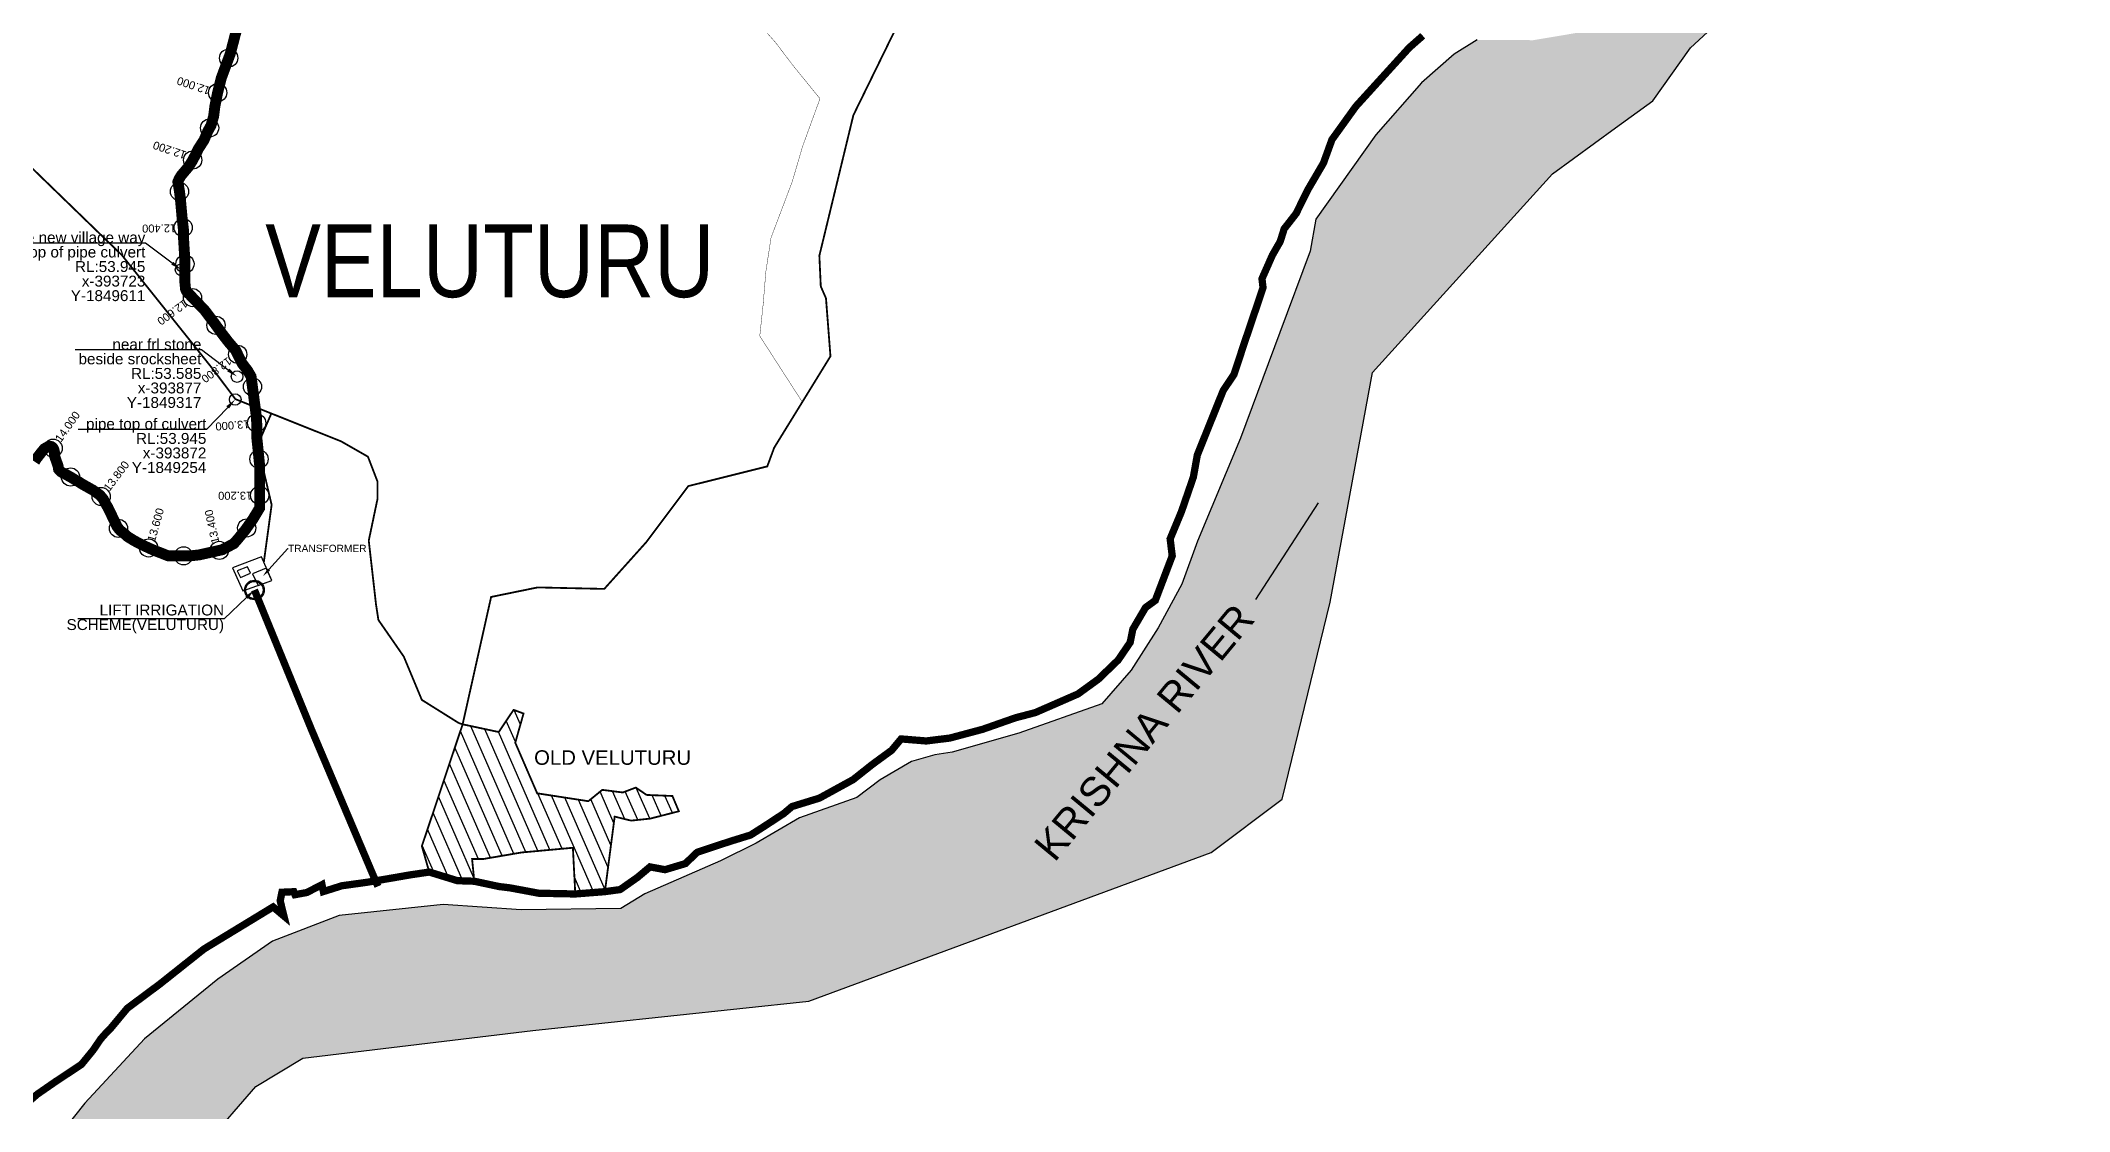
# Model space of a CAD drawing. Header units: millimetres. Extents: x 345922 to 402103, y 1833175 to 1858598.
# Drawn here: x 393337 to 398915, y 1847295 to 1850241 of the extents above; entities that cross this region are included whole.
import ezdxf
from ezdxf import colors
from ezdxf.entities.mleader import LeaderData, LeaderLine
from ezdxf.math import Vec2, Vec3

# ---------------------------------------------------------------- set-up
doc = ezdxf.new("R2010")
doc.units = ezdxf.units.MM
doc.header["$PDMODE"] = 32
doc.header["$PDSIZE"] = 50
doc.linetypes.add('JIS_02_1.0', pattern=[2, 1, -1])
for name, color, linetype in [('BND', 160, 'Continuous'), ('FRL', 3, 'Continuous'), ('points', 161, 'Continuous'), ('ROADS', 10, 'Continuous'), ('STREAM111', 4, 'Continuous'), ('TBM', 7, 'Continuous'), ('VILLAGE AREA', 44, 'Continuous'), ('VILLAGE NAMES', 7, 'Continuous')]:
    doc.layers.add(name, color=color, linetype=linetype)
doc.styles.add('FONT1', font='Arial')
doc.styles.get("Standard").update_dxf_attribs({"font": 'arial.ttf'})
doc.styles.add('style1', font='')
doc.styles.get('style1').set_extended_font_data('Bahnschrift Condensed')
doc.dimstyles.get("Standard").update_dxf_attribs({"dimtxt": 0.18, "dimasz": 0.18, "dimexe": 0.18, "dimexo": 0.0625, "dimgap": 0.09, "dimtad": 0, "dimtih": 1, "dimtoh": 1, "dimdec": 4, "dimzin": 0, "dimdsep": 46, "dimtxsty": 'Standard', "dimcen": 0.09, "dimadec": 0, "dimazin": 0, "dimtfac": 1, "dimtdec": 4, "dimtofl": 0, "dimtmove": 0, "dimatfit": 3, "dimfxl": 1, "dimtolj": 1, "dimtzin": 0, "dimarcsym": 0})

msp = doc.modelspace()

# ---------------------------------------------------------------- hatches: boundary and pattern name
at = {"linetype": 'Continuous'}
h = msp.add_hatch(color=190, dxfattribs=at)
edge = h.paths.add_edge_path(flags=16)
edge.add_arc((393924.8, 1848729.9), 23.8, 0, 360)
edge = h.paths.add_edge_path()
edge.add_arc((393924.8, 1848729.9), 26.9, 0, 360)
at = {"layer": 'STREAM111'}
h = msp.add_hatch(dxfattribs=at)
h.set_pattern_fill('DASH', color=4, scale=500, angle=45)
h.set_pattern_definition([(45, (0, 0), (7e-15, 88.3883476), [62.5, -62.5])])
h.paths.add_polyline_path([(375577, 1846618.8), (375905.4, 1846141.8), (376031.5, 1846235.4), (376238.7, 1846424), (376382.2, 1846548.7), (376544.5, 1846617.3), (376756.8, 1846710.8), (376931.6, 1846810.6), (377193.7, 1846997.7), (377346.3, 1847086.8), (377459.5, 1847142.5), (377543.2, 1847175), (377659.5, 1847195.2), (377800.6, 1847190.5), (377901.4, 1847168.9), (378061.1, 1847130.1), (378219.3, 1847068.2), (378488.3, 1847005.6), (378706.8, 1846933.8), (378853.6, 1846904.2), (379034.7, 1846840.3), (379412.9, 1846644.8), (379594, 1846566.8), (379861.6, 1846395.3), (380024.5, 1846245.1), (380277.1, 1845924.8), (380518.5, 1845543), (380731.7, 1845233.6), (380941.3, 1844797.4), (381122.3, 1844516.1), (381283.2, 1844222.8), (381319.4, 1843917.4), (381330.9, 1843655.6), (381348.5, 1843538.7), (381406.4, 1843204.5), (381427.2, 1843118), (381444.9, 1842896.9), (381490.1, 1842511), (381515.8, 1842328.4), (381541.3, 1842152.2), (381625.4, 1842051.3), (381644.8, 1841996.5), (381683.5, 1841927.1), (381698.1, 1841890), (381706.2, 1841848.1), (381706.2, 1841793.2), (381703, 1841666.6), (381725.6, 1841523.1), (381745, 1841410.2), (381762.7, 1841332.7), (381772.4, 1841274.7), (381783.7, 1841215), (381804.7, 1841158.5), (381885.8, 1841027.5), (381890.9, 1840970.9), (381904.1, 1840945.6), (381922.3, 1840918.3), (381944.6, 1840888.9), (381984.1, 1840845.4), (382067.9, 1840717.8), (382204.5, 1840565.2), (382288.3, 1840481.8), (382319.9, 1840433.9), (382347.5, 1840401.3), (382362.8, 1840378.9), (382390.3, 1840337.2), (382486.1, 1840296.4), (382532, 1840263.8), (382557.5, 1840237.4), (382590.7, 1840185.5), (382612.4, 1840149.3), (382645.5, 1840112.1), (382685.8, 1840086.3), (382734.4, 1840036.8), (382779.8, 1839993.4), (382838.8, 1839938.7), (382866.7, 1839905.7), (382931, 1839840.8), (382950.6, 1839794.4), (382998.2, 1839728.3), (383021.9, 1839679.8), (383041.6, 1839657), (383066.4, 1839638.5), (383092.2, 1839609.6), (383146, 1839521.8), (383230.4, 1839422.7), (383300.5, 1839363.2), (383351.5, 1839325.2), (383419, 1839286.7), (383500.2, 1839236.9), (383636.7, 1839211.5), (383757.6, 1839162.1), (383807, 1839124.3), (383841.7, 1839089.7), (383891.1, 1839047.7), (383925.8, 1839026.6), (384066.7, 1838990.9), (384297, 1838951.8), (384446.8, 1838919.1), (384529, 1838924.4), (384578.6, 1838939.1), (384622.9, 1838958.1), (384703.1, 1838953.9), (384975.7, 1838918.9), (385028.3, 1838895.6), (385074.9, 1838872.4), (385120.2, 1838851.1), (385227.6, 1838825.7), (385379, 1838824.7), (385407.7, 1838833.2), (385470.6, 1838854.5), (385533.5, 1838869.4), (385621.9, 1838867.3), (385756.2, 1838836.4), (385847.9, 1838816.2), (385948.9, 1838831.9), (386045.9, 1838831.9), (386102.4, 1838839.4), (386171.6, 1838852.2), (386230.2, 1838890.5), (386358.1, 1838899), (386408.2, 1838913.9), (386662.3, 1839013.8), (386777.9, 1839042.9), (386930.5, 1839097), (387043.9, 1839128.3), (387113, 1839133.7), (387166, 1839114.3), (387196.2, 1839098.1), (387250.2, 1839091.6), (387322.6, 1839089.5), (387561.1, 1839129.6), (387680.3, 1839140), (387815.1, 1839162.4), (387899.8, 1839178), (388210.9, 1839361.6), (388399.6, 1839422.5), (388566, 1839533.4), (388799.1, 1839644.2), (389371, 1839940.5), (389756.6, 1840142), (389900.1, 1840276.4), (390324.9, 1840968), (390748.2, 1841448.1), (391056.6, 1841849.3), (391459.4, 1842404.7), (391904.2, 1842927.8), (392069.2, 1843171.4), (392485.8, 1843818.6), (392665.2, 1844076.6), (392851.7, 1844456.3), (392988.3, 1844852.8), (393124.6, 1845254.1), (393253.7, 1845734.1), (393347, 1845920.4), (393433.7, 1846339), (393519.8, 1846747.4), (393684.8, 1847048.3), (393792.4, 1847206), (393928.7, 1847363.6), (394057.8, 1847442.4), (394690.4, 1847518.3), (395448.9, 1847598.5), (396554.7, 1848008.1), (396750.1, 1848154.6), (396882.2, 1848696.2), (396998.6, 1849328), (397493.6, 1849874.6), (397666.7, 1850001.3), (397769.7, 1850075.5), (397872.7, 1850221.3), (397978.5, 1850318.4), (398124.4, 1850467), (398253.1, 1850527), (398453.4, 1850613.8), (398605.1, 1850696.7), (398776.7, 1850770.7), (398912.1, 1850837.5), (399129.8, 1850947), (399345.5, 1851093.7), (399447, 1851144.3), (399656.3, 1851546), (399796.8, 1851759.2), (399813.2, 1851864.9), (399835.8, 1852149.9), (399859.2, 1852292.8), (399859.2, 1852365.6), (399847.5, 1852406.5), (399803.7, 1852514.3), (399735, 1852682), (399669.1, 1852885.3), (399610.5, 1853028.4), (399606.8, 1853088.8), (399610.5, 1853132.7), (399625.1, 1853189.3), (399657.4, 1853422.3), (399759.3, 1853772.8), (399801.7, 1853877.8), (399834.9, 1853953.3), (399922.5, 1854201.1), (400051.7, 1854553.4), (400103.9, 1854675.2), (400167.8, 1854785.3), (400295.4, 1854965), (400394.1, 1855092.5), (400486.9, 1855202.6), (400574, 1855289.6), (400655.2, 1855393.9), (400707.5, 1855480.9), (400788.7, 1855591), (400829.3, 1855695.3), (400800.3, 1855747.5), (400655.2, 1855834.5), (400626.2, 1855863.4), (400475.3, 1855921.4), (400262, 1855954.7), (400123.2, 1855775.6), (400036.4, 1855706.3), (399938.1, 1855579.2), (399782, 1855423.2), (399782, 1855423.2), (399648.9, 1855290.3), (399544.8, 1855157.5), (399418.3, 1854904.9), (399398, 1854857.5), (399382.2, 1854794.4), (399359.5, 1854653.6), (399370.8, 1854628.7), (399393.4, 1854592.6), (399431.8, 1854561), (399461.2, 1854524.9), (399486.1, 1854491), (399510.9, 1854439.1), (399508.6, 1854333.1), (399513.2, 1854247.3), (399517.7, 1854195.4), (399517.7, 1854129.9), (399495.1, 1854035.1), (399461.5, 1853962.7), (399343.9, 1853750), (399263.5, 1853571.4), (399239.7, 1853370.5), (399220.4, 1853181.5), (399229.4, 1853051.9), (399268, 1852935.8), (399303.8, 1852807.7), (399323.1, 1852715.6), (399355.9, 1852663.3), (399408, 1852504), (399435.5, 1852295.4), (399444.3, 1852095.2), (399425.1, 1851906.9), (399354.7, 1851736.8), (399314.8, 1851679.3), (399208.3, 1851550.6), (399103.4, 1851439.9), (398851.1, 1851234.4), (398759, 1851183.3), (398642, 1851136.6), (398430, 1851062.1), (398310.6, 1851006.6), (398217.3, 1850949.8), (398099.3, 1850866.9), (397882, 1850781.9), (397832.4, 1850725.1), (397804.7, 1850668.3), (397772.7, 1850586.8), (397755.2, 1850512.6), (397725.6, 1850420.7), (397686.4, 1850352.5), (397621.1, 1850272.7), (397440.6, 1850242.4), (397285.9, 1850243.2), (397222.7, 1850203.9), (397132.9, 1850125.4), (397007.8, 1849982.1), (396842.7, 1849749.6), (396827, 1849662.4), (396744.1, 1849438.2), (396635.8, 1849147.2), (396517.9, 1848864.6), (396474.6, 1848746.2), (396409, 1848626), (396335.1, 1848509), (396254.3, 1848417.1), (396026.7, 1848336.1), (395843.1, 1848284), (395795.2, 1848276.2), (395731.5, 1848257.9), (395645.2, 1848207.4), (395580.7, 1848158.7), (395423.7, 1848103.6), (395304.2, 1848033.8), (395205.7, 1847985.1), (395069.7, 1847925.5), (394998.5, 1847894.3), (394932.4, 1847853.5), (394657.7, 1847849.7), (394443.5, 1847865.1), (394158.1, 1847834.1), (393974.8, 1847763.5), (393824.4, 1847659.5), (393622.8, 1847494.9), (393458.2, 1847317.9), (393348.5, 1847179.9), (393155.3, 1846958), (392957.7, 1846727.4), (392773.2, 1846494.6), (392707.4, 1846387.2), (392630.4, 1846172.7), (392582.4, 1845941.2), (392553.8, 1845802.6), (392518.9, 1845722), (392446.9, 1845405.9), (392399, 1845166.1), (392333.7, 1844840.7), (392279.5, 1844693.2), (392170.9, 1844560.9), (392036.2, 1844326.3), (391942.7, 1844121.8), (391762.4, 1843813.2), (391599.4, 1843500.4), (391377.7, 1843259.1), (391013.5, 1842919.1), (390889.6, 1842795.5), (390654.6, 1842545.6), (390479.3, 1842304.1), (390312.8, 1842037.2), (390155.3, 1841823.2), (390133.9, 1841745.9), (390094.4, 1841528.7), (390016, 1841369.3), (389854.1, 1841171.9), (389790.5, 1841124.2), (389737.5, 1841060.7), (389616.7, 1840935.9), (389554.5, 1840853.8), (389431.9, 1840667.9), (389330.5, 1840558.2), (389163.6, 1840421), (389065.2, 1840318.8), (388934, 1840254.6), (388805.5, 1840207.4), (388651.7, 1840153.5), (388550.7, 1840125.9), (388422.1, 1840107.6), (388315.5, 1840090.3), (388267, 1840070.6), (388208, 1840043.1), (388107, 1839952.7), (388032.3, 1839887.1), (388024.6, 1839887.1), (387989.9, 1839894.9), (387961.6, 1839906.4), (387939.7, 1839905.1), (387902.5, 1839879.4), (387787.8, 1839816.4), (387706.8, 1839759.9), (387490.6, 1839667.2), (387271.9, 1839588.7), (387053.1, 1839523), (386750.8, 1839429.1), (386619.7, 1839389.3), (386412.6, 1839330.1), (386257, 1839312.1), (386131, 1839313.4), (386061.6, 1839312.1), (385958.9, 1839324.9), (385856.2, 1839340.8), (385803.7, 1839365.4), (385776.7, 1839367), (385728.9, 1839370.2), (385666.9, 1839365.4), (385560.1, 1839362.2), (385549.8, 1839364.6), (385538.6, 1839370.9), (385530.7, 1839380.5), (385511.6, 1839382.9), (385489.3, 1839378.9), (385320.8, 1839396.6), (384973.2, 1839431.9), (384691.7, 1839436.7), (384652.3, 1839428.5), (384641, 1839428.5), (384631, 1839409.7), (384602.1, 1839406), (384454, 1839422.3), (384211.5, 1839496.4), (384038.2, 1839567.8), (383876.1, 1839675.9), (383766.9, 1839732.3), (383620.2, 1839824.7), (383568.5, 1839862.4), (383475, 1839969.7), (383347.6, 1840109.2), (383210.5, 1840248.2), (383043.3, 1840405.5), (382951.8, 1840496.9), (382812.5, 1840698), (382768.8, 1840763.5), (382727, 1840807.2), (382689.3, 1840854.8), (382659.4, 1840902.5), (382572.6, 1840983.4), (382548, 1841001.9), (382509.7, 1841020.4), (382473.9, 1841036.4), (382449.2, 1841043.8), (382414.7, 1841043.8), (382403.6, 1841038.9), (382387.5, 1841029), (382361.6, 1841016.7), (382344.3, 1841017.9), (382325.8, 1841020.4), (382313.5, 1841022.8), (382299.9, 1841029), (382293.7, 1841031.5), (382281.4, 1841043.8), (382270.3, 1841069.7), (382235.7, 1841140.3), (382233.2, 1841157.6), (382225.8, 1841182.2), (382218.4, 1841209.3), (382218.4, 1841269.7), (382214.7, 1841289.5), (382196.2, 1841365.1), (382194.9, 1841382.3), (382188.8, 1841418.1), (382181.4, 1841441.5), (382175.2, 1841463.7), (382167.8, 1841488.4), (382157.9, 1841508.1), (382132, 1841542.6), (382095.8, 1841609.8), (382067.6, 1841624.5), (382040.6, 1841631.8), (382002.6, 1841639.2), (381977.6, 1841647.8), (381941.9, 1841666.8), (381925.2, 1841694.3), (381913.2, 1841728.9), (381885.7, 1841819.8), (381860.5, 1841928.9), (381859.3, 1841955.3), (381859.3, 1841969.6), (381860.5, 1841992.3), (381882.1, 1842041.3), (381908.4, 1842121.8), (381915.6, 1842150.5), (381916.8, 1842172.1), (381908.4, 1842199.6), (381875.3, 1842269), (381865.7, 1842297.6), (381844.7, 1842335.7), (381821.8, 1842381.8), (381818, 1842437.1), (381812.2, 1842571.1), (381812.2, 1842645.5), (381818, 1842779.4), (381819.9, 1842857.6), (381835.1, 1842926.2), (381842.8, 1843075.5), (381837.1, 1843144.2), (381825.6, 1843199.4), (381797, 1843308.1), (381794.3, 1843356.2), (381785.9, 1843407.5), (381779.9, 1843469.5), (381770.4, 1843551.7), (381766.8, 1843698.6), (381753.7, 1843798.7), (381716.3, 1843823), (381667.3, 1843941.1), (381622.7, 1844089.8), (381544.4, 1844421.8), (381503.4, 1844633.7), (381417.8, 1844942.2), (381392.4, 1845025), (381249.5, 1845377.7), (381113, 1845632.5), (380988.4, 1845905.1), (380881.7, 1846142.1), (380609.3, 1846442.2), (380390.8, 1846651.7), (380281.8, 1846776.7), (380168.3, 1846846.2), (380063.9, 1846871.7), (379950.4, 1846878.6), (379704.1, 1846971.8), (379507.1, 1847032), (379182.5, 1847129.2), (378882.2, 1847227.8), (378763.4, 1847285.7), (378605.5, 1847358), (378396.6, 1847426.4), (378228.5, 1847472.7), (378090.9, 1847507.4), (377969.2, 1847532), (377732.5, 1847550.2), (377636.5, 1847552.4), (377526.7, 1847538.7), (377490.1, 1847513.6), (377437.5, 1847506.8), (377378.1, 1847511.3), (377263.7, 1847522.7), (377211.1, 1847513.6), (377158.6, 1847502.2), (377071.7, 1847483.9), (376993.9, 1847458.8), (376888.7, 1847413.1), (376822.4, 1847374.3), (376710, 1847298.5), (376680.3, 1847261.9), (376641.4, 1847220.8), (376588.8, 1847198), (376416.8, 1847133.7), (376268.2, 1847110.9), (376174.4, 1847049.2), (376071.3, 1846904.8), (375938.7, 1846776.9), (375657.1, 1846659.9)])
at = {"layer": 'VILLAGE AREA'}
h = msp.add_hatch(dxfattribs=at)
h.set_pattern_fill('ANSI31,_O', color=256, scale=10, angle=68.5464)
h.set_pattern_definition([(113.5464313, (0, 0), (-29.1063882, -12.6838743), [])])
h.paths.add_polyline_path([(394405.4, 1847954), (394385.1, 1848025.2), (394497.2, 1848360.4), (394596.4, 1848339.2), (394637.3, 1848400.2), (394664.6, 1848390.1), (394641.9, 1848309.8), (394702.1, 1848170.6), (394842.8, 1848148.9), (394881.1, 1848180.1), (394937.5, 1848172.9), (394973.3, 1848186.4), (395002.8, 1848166.2), (395073.9, 1848163.2), (395091.6, 1848121.2), (395012.9, 1848101), (394960.3, 1848095.5), (394915.2, 1848106.5), (394888.3, 1847900.1), (394806.9, 1847893.7), (394800.3, 1848020.8), (394658.8, 1848007.8), (394553.2, 1847989.7), (394523.2, 1847990.1), (394529.2, 1847928.7), (394482.8, 1847930.2)])

# ---------------------------------------------------------------- linework, layer by layer
at = {"color": 190, "linetype": 'Continuous'}
for points in [[(393973, 1848755.8), (393944.3, 1848821.5), (393864.2, 1848791), (393893.2, 1848727.7), (393973, 1848755.8)], [(393877.4, 1848782.6), (393886.5, 1848764), (393914.4, 1848776), (393905.5, 1848794), (393877.4, 1848782.6)], [(393972.5, 1848756.1), (393957.4, 1848790), (393919.9, 1848774.6), (393934.8, 1848742.3), (393972.5, 1848756.1)]]:
    msp.add_lwpolyline(points, dxfattribs=at)
at = {"color": 190, "linetype": 'Continuous', "const_width": 20}
msp.add_lwpolyline([(394264.2, 1847914.5), (394082, 1848345), (393924.8, 1848729.9)], dxfattribs=at)
at = {"layer": 'BND', "linetype": 'JIS_02_1.0', "lineweight": 30, "ltscale": 50, "const_width": 20}
msp.add_lwpolyline([(397136.8, 1850254.6), (397099.7, 1850221.9), (396952.8, 1850060.2), (396887.1, 1849968.8), (396863.7, 1849904.2), (396820.7, 1849830.7), (396788.5, 1849765.4), (396755.8, 1849723.5), (396744.9, 1849688.6), (396723.5, 1849651.3), (396694.7, 1849586.1), (396697.7, 1849561.6), (396648.5, 1849415.9), (396617.6, 1849322.6), (396588.3, 1849278.9), (396517, 1849101.3), (396506.1, 1849040.5), (396473.4, 1848945.5), (396442.3, 1848870.6), (396448, 1848823.7), (396401.4, 1848701.1), (396374.6, 1848681.6), (396339.7, 1848622.1), (396332.3, 1848585.5), (396299.2, 1848537), (396244.6, 1848484.3), (396188.9, 1848443.9), (396071.8, 1848392.7), (396017.2, 1848378.4), (395926.9, 1848346.7), (395836.7, 1848322.6), (395771.6, 1848314.6), (395702.7, 1848320.2), (395676.7, 1848289), (395624.5, 1848250.8), (395570.7, 1848208.2), (395477.9, 1848157.3), (395402.7, 1848134.2), (395380.5, 1848115.3), (395325.9, 1848079.4), (395288.8, 1848055.8), (395231, 1848037.9), (395142.2, 1848008.5), (395109.6, 1847977.3), (395053.8, 1847960.5), (395012.3, 1847968.2), (394977.9, 1847939.3), (394930.2, 1847905.8), (394888.3, 1847900.1), (394806.9, 1847893.7), (394706.7, 1847895.7), (394627.4, 1847910.5), (394597.7, 1847914.1), (394529.2, 1847928.7), (394482.8, 1847930.2), (394405.4, 1847954), (394349.6, 1847945.7), (394309.9, 1847938.7), (394234, 1847925.8), (394165.3, 1847916.3), (394114.4, 1847900.3), (394110.6, 1847919.3), (394069.1, 1847897.8), (394036.4, 1847891.7), (394033.1, 1847899.9), (394000.4, 1847898.5), (393995.6, 1847874.8), (394005.9, 1847833), (393976.1, 1847858), (393786.1, 1847742.3), (393665.1, 1847646.1), (393575.3, 1847579.2), (393529.7, 1847524.3), (393514.5, 1847508.7), (393502.3, 1847494.9), (393481, 1847463.6), (393449.3, 1847424.8), (393375.3, 1847375.7), (393327.6, 1847342.6), (393290.5, 1847310.4)], dxfattribs=at)
at = {"layer": 'FRL', "color": 84, "const_width": 30}
msp.add_lwpolyline([(393320.3, 1849083.1), (393326.7, 1849092.8), (393333.8, 1849101.8), (393340.3, 1849110.2), (393347.4, 1849118.6), (393359.3, 1849125.3), (393363.1, 1849125.3), (393366.3, 1849124.6), (393369.2, 1849122.8), (393370.3, 1849121.7), (393372.1, 1849118.7), (393373.5, 1849115.8), (393375, 1849109.1), (393375.5, 1849098.2), (393382.4, 1849078.4), (393385, 1849071.2), (393386.4, 1849062.1), (393390.1, 1849058.1), (393393, 1849055.2), (393398.1, 1849051.9), (393404.6, 1849049), (393412.6, 1849044.3), (393422, 1849039.2), (393429.3, 1849034.5), (393438, 1849029.8), (393451.1, 1849021.4), (393481.3, 1849004.4), (393492.7, 1848996.1), (393499, 1848991.9), (393504.1, 1848986.2), (393508.8, 1848980.5), (393515, 1848968.6), (393521.8, 1848957.2), (393528, 1848944.3), (393542.5, 1848914.1), (393547.2, 1848904.3), (393552.4, 1848897.5), (393555.5, 1848893.9), (393562.8, 1848888.2), (393568.5, 1848883.6), (393576.7, 1848876.3), (393594.4, 1848865.4), (393615.6, 1848854.1), (393646.2, 1848840.1), (393687.7, 1848823.9), (393691.9, 1848823.9), (393698.7, 1848823.9), (393710.2, 1848823.9), (393730.6, 1848823.9), (393749.4, 1848823.9), (393773, 1848826.5), (393836.1, 1848840.6), (393868, 1848857.3), (393878.6, 1848869.4), (393899.8, 1848895.2), (393921.1, 1848925.5), (393939.3, 1848955.8), (393939.3, 1848987.6), (393939.3, 1849010.3), (393939.3, 1849046.6), (393939.3, 1849070.9), (393931.2, 1849150.7), (393931.2, 1849167.7), (393931.2, 1849185.7), (393930.3, 1849204.7), (393927.4, 1849227.4), (393915.6, 1849317.1), (393906.3, 1849333.1), (393890.3, 1849354.2), (393880.1, 1849375.3), (393873.4, 1849388.8), (393853.9, 1849411.6), (393836.2, 1849434.4), (393814.2, 1849464.8), (393788, 1849499.4), (393744.3, 1849545.1), (393740.9, 1849547.2), (393738, 1849552.3), (393735.4, 1849557.8), (393734.6, 1849565.8), (393733.7, 1849575.1), (393733.3, 1849583.6), (393733.3, 1849592), (393733.3, 1849603.4), (393733.7, 1849612.3), (393733.7, 1849634.7), (393729.5, 1849703.4), (393729.5, 1849722.6), (393726.1, 1849751.8), (393721.3, 1849805.2), (393720.1, 1849814.8), (393718.9, 1849825.3), (393715.9, 1849843.6), (393714.3, 1849852.7), (393717.9, 1849861.2), (393724, 1849870.9), (393744.2, 1849894.8), (393753.3, 1849909.4), (393761.2, 1849924.1), (393771, 1849944.1), (393786.1, 1849967.4), (393796.7, 1849992.2), (393805.5, 1850008), (393812.6, 1850032.8), (393816.1, 1850061), (393823.2, 1850096.3), (393833.8, 1850138.7), (393858.6, 1850205.7), (393888.3, 1850320.3)], dxfattribs=at)
at = {"layer": 'FRL', "color": 82}
msp.add_lwpolyline([(393888.3, 1850320.3), (393858.6, 1850205.7), (393833.8, 1850138.7), (393823.2, 1850096.3), (393816.1, 1850061), (393812.6, 1850032.8), (393805.5, 1850008), (393796.7, 1849992.2), (393786.1, 1849967.4), (393771, 1849944.1), (393761.2, 1849924.1), (393753.3, 1849909.4), (393744.2, 1849894.8), (393724, 1849870.9), (393717.9, 1849861.2), (393714.3, 1849852.7), (393715.9, 1849843.6), (393718.9, 1849825.3), (393720.1, 1849814.8), (393721.3, 1849805.2), (393726.1, 1849751.8), (393729.5, 1849722.6), (393729.5, 1849703.4), (393733.7, 1849634.7), (393733.7, 1849612.3), (393733.3, 1849603.4), (393733.3, 1849592), (393733.3, 1849583.6), (393733.7, 1849575.1), (393734.6, 1849565.8), (393735.4, 1849557.8), (393738, 1849552.3), (393740.9, 1849547.2), (393744.3, 1849545.1), (393788, 1849499.4), (393814.2, 1849464.8), (393836.2, 1849434.4), (393853.9, 1849411.6), (393873.4, 1849388.8), (393880.1, 1849375.3), (393890.3, 1849354.2), (393906.3, 1849333.1), (393915.6, 1849317.1), (393927.4, 1849227.4), (393930.3, 1849204.7), (393931.2, 1849185.7), (393931.2, 1849167.7), (393931.2, 1849150.7), (393939.3, 1849070.9), (393939.3, 1849046.6), (393939.3, 1849010.3), (393939.3, 1848987.6), (393939.3, 1848955.8), (393921.1, 1848925.5), (393899.8, 1848895.2), (393878.6, 1848869.4), (393868, 1848857.3), (393836.1, 1848840.6), (393773, 1848826.5), (393749.4, 1848823.9), (393730.6, 1848823.9), (393710.2, 1848823.9), (393698.7, 1848823.9), (393691.9, 1848823.9), (393687.7, 1848823.9), (393646.2, 1848840.1), (393615.6, 1848854.1), (393594.4, 1848865.4), (393576.7, 1848876.3), (393568.5, 1848883.6), (393562.8, 1848888.2), (393555.5, 1848893.9), (393552.4, 1848897.5), (393547.2, 1848904.3), (393542.5, 1848914.1), (393528, 1848944.3), (393521.8, 1848957.2), (393515, 1848968.6), (393508.8, 1848980.5), (393504.1, 1848986.2), (393499, 1848991.9), (393492.7, 1848996.1), (393481.3, 1849004.4), (393451.1, 1849021.4), (393438, 1849029.8), (393429.3, 1849034.5), (393422, 1849039.2), (393412.6, 1849044.3), (393404.6, 1849049), (393398.1, 1849051.9), (393393, 1849055.2), (393390.1, 1849058.1), (393386.4, 1849062.1), (393385, 1849071.2), (393382.4, 1849078.4), (393375.5, 1849098.2), (393375, 1849109.1), (393373.5, 1849115.8), (393372.1, 1849118.7), (393370.3, 1849121.7), (393369.2, 1849122.8), (393366.3, 1849124.6), (393363.1, 1849125.3), (393359.3, 1849125.3), (393347.4, 1849118.6), (393340.3, 1849110.2), (393333.8, 1849101.8)], dxfattribs=at)
at = {"layer": 'points', "color": 190}
for radius in [26.9, 23.8]:
    msp.add_circle((393924.8, 1848729.9), radius, dxfattribs=at)
at = {"layer": 'points'}
for p in [(393853.9, 1850193.2), (393823.7, 1850098), (393801.6, 1850001), (393755.1, 1849912.7), (393718.7, 1849826.1), (393729, 1849726.6), (393733.7, 1849626.8), (393754.7, 1849534.3), (393819.1, 1849458), (393878.8, 1849378.1), (393919.3, 1849288.9), (393931, 1849189.6), (393371.3, 1849120), (393937.3, 1849089.9), (393419.3, 1849040.7), (393503.3, 1848987.1), (393939.3, 1848990), (393550.9, 1848899.5), (393903.6, 1848900.6), (393634.1, 1848845.6), (393729.9, 1848823.9), (393828.4, 1848838.9)]:
    msp.add_point(p, dxfattribs=at)
at = {"layer": 'ROADS'}
for points, const_width in [([(391700.9, 1850776.5), (392361, 1850602.4), (392852.1, 1850180.4), (393248.2, 1849953.6), (393560.8, 1849650.6), (393809, 1849339.4), (393872.4, 1849255), (394162.9, 1849138.9), (394236.8, 1849096.7), (394263.2, 1849028.2), (394263.2, 1848980.7), (394239.1, 1848865.8), (394259, 1848690.5), (394265.6, 1848647.5), (394335.4, 1848546.7), (394385, 1848427.6), (394486.1, 1848364.2), (394486.1, 1848364.2)], 5), ([(395682.9, 1850263.9), (395571.4, 1850036), (395477.9, 1849649.5), (395481.8, 1849565.2), (395496.1, 1849532.4), (395508.4, 1849372.8), (395353.6, 1849121.2), (395334.7, 1849069.9), (395117.6, 1849015.7), (395002.6, 1848862.2), (394886.6, 1848732.9), (394703.5, 1848737), (394575.5, 1848710.8), (394497.2, 1848360.4), (394486.1, 1848364.2)], 5), ([(395431, 1849247), (395314.1, 1849428.5), (395323.6, 1849518), (395330.8, 1849605.8), (395345.1, 1849699.2), (395403.3, 1849853.1), (395431.8, 1849950.3), (395479.6, 1850081.5), (395406, 1850172.1), (395357.6, 1850235.8), (395307.2, 1850292.6)], 1), ([(393971.3, 1849215.5), (393933.5, 1849128.1), (393972.1, 1848964.2), (393950.7, 1848806.8)], 5)]:
    msp.add_lwpolyline(points, dxfattribs=dict(at, const_width=const_width))
at = {"layer": 'STREAM111', "color": 4}
for points in [[(393792.4, 1847206), (393928.7, 1847363.6), (394057.8, 1847442.4), (394690.4, 1847518.3), (395448.9, 1847598.5), (396554.7, 1848008.1), (396750.1, 1848154.6), (396882.2, 1848696.2), (396998.6, 1849328), (397493.6, 1849874.6), (397666.7, 1850001.3), (397769.7, 1850075.5), (397872.7, 1850221.3), (397978.5, 1850318.4), (398124.4, 1850467), (398253.1, 1850527), (398453.4, 1850613.8), (398605.1, 1850696.7), (398776.7, 1850770.7), (398912.1, 1850837.5), (399129.8, 1850947)], [(397285.9, 1850243.2), (397222.7, 1850203.9), (397132.9, 1850125.4), (397007.8, 1849982.1), (396842.7, 1849749.6), (396827, 1849662.4), (396744.1, 1849438.2), (396635.8, 1849147.2), (396517.9, 1848864.6), (396474.6, 1848746.2), (396409, 1848626), (396335.1, 1848509), (396254.3, 1848417.1), (396026.7, 1848336.1), (395843.1, 1848284), (395795.2, 1848276.2), (395731.5, 1848257.9), (395645.2, 1848207.4), (395580.7, 1848158.7), (395423.7, 1848103.6), (395304.2, 1848033.8), (395205.7, 1847985.1), (395069.7, 1847925.5), (394998.5, 1847894.3), (394932.4, 1847853.5), (394657.7, 1847849.7), (394443.5, 1847865.1), (394158.1, 1847834.1), (393974.8, 1847763.5), (393824.4, 1847659.5), (393622.8, 1847494.9), (393458.2, 1847317.9), (393348.5, 1847179.9)]]:
    msp.add_lwpolyline(points, dxfattribs=at)
at = {"layer": 'TBM', "linetype": 'Continuous'}
for centre in [(393723, 1849611, 110.7), (393877, 1849317, 110.3), (393872, 1849254, 110.7)]:
    msp.add_circle(centre, 15.9, dxfattribs=at)
at = {"layer": 'VILLAGE AREA', "const_width": 5}
msp.add_lwpolyline([(394405.4, 1847954), (394385.1, 1848025.2), (394497.2, 1848360.4), (394596.4, 1848339.2), (394637.3, 1848400.2), (394664.6, 1848390.1), (394641.9, 1848309.8), (394702.1, 1848170.6), (394842.8, 1848148.9), (394881.1, 1848180.1), (394937.5, 1848172.9), (394973.3, 1848186.4), (395002.8, 1848166.2), (395073.9, 1848163.2), (395091.6, 1848121.2), (395012.9, 1848101), (394960.3, 1848095.5), (394915.2, 1848106.5), (394888.3, 1847900.1), (394806.9, 1847893.7), (394800.3, 1848020.8), (394658.8, 1848007.8), (394553.2, 1847989.7), (394523.2, 1847990.1), (394529.2, 1847928.7), (394482.8, 1847930.2), (394405.4, 1847954)], dxfattribs=at)

# ---------------------------------------------------------------- texts
at = {"layer": 'points', "color": 1}
for s, rotation, p in [('12.000', 161.4606, (393805.4, 1850112.6)), ('12.200', 161.4606, (393739.6, 1849935.4)), ('12.400', 180.535, (393709.8, 1849736)), ('12.600', 216.2977, (393730.8, 1849530)), ('12.800', 216.9557, (393851.4, 1849372)), ('14.000', 54.8615, (393392.9, 1849134.7)), ('13.000', 184.4689, (393910.4, 1849197.5)), ('13.800', 53.1313, (393526, 1848999.2)), ('13.200', 180.112, (393918.9, 1849000.3)), ('13.600', 74.3394, (393651.2, 1848861)), ('13.400', 102.0276, (393828.6, 1848860.7))]:
    msp.add_text(s, height=22, rotation=rotation, dxfattribs=at).set_placement(p)
at = {"layer": 'STREAM111', "color": 4}
msp.add_text('KRISHNA RIVER', height=80, rotation=50.3732, dxfattribs=at).set_placement((396124.4, 1847978.5))
at = {"layer": 'VILLAGE AREA'}
msp.add_text('OLD VELUTURU', height=40, dxfattribs=at).set_placement((394693.7, 1848249))
at = {"layer": 'VILLAGE NAMES', "color": 0, "style": 'style1'}
msp.add_text('VELUTURU', height=200, dxfattribs=at).set_placement((393954.8, 1849535.4))

# ---------------------------------------------------------------- leaders
at = {"color": 190, "linetype": 'Continuous'}
ml = msp.add_multileader_mtext('Standard', dxfattribs=at)
ml.set_content('TRANSFORMER', color=190, style='FONT1')
ml.set_leader_properties()
ml.build(insert=Vec2(0, 0))
ml.multileader.update_dxf_attribs({"text_right_attachment_type": 6, "dogleg_length": 0.36, "arrow_head_size": 25})
ctx = ml.context
ctx.base_point, ctx.char_height, ctx.arrow_head_size, ctx.landing_gap_size, ctx.plane_origin = Vec3(394017.1, 1848844.3), 20, 25, 0.09, Vec3(393947.9, 1848767.7)
ctx.right_attachment = 6
notes = []
notes.append((ctx, [(0, (1, 1, 0), (394016.8, 1848844.3), (1, 0), 0.36, [(0, [(393947.9, 1848767.7)], 0, [])])]))
ctx.mtext.insert, ctx.mtext.flow_direction = Vec3(394017.2, 1848854.4), 5
at = {"color": 0, "linetype": 'Continuous'}
ml = msp.add_multileader_mtext('Standard', dxfattribs=at)
ml.set_content('\\pxsm0.8,qr;LIFT IRRIGATION \\PSCHEME(VELUTURU)', style='FONT1')
ml.set_leader_properties()
ml.build(insert=Vec2(0, 0))
ml.multileader.update_dxf_attribs({"text_right_attachment_type": 6, "dogleg_length": 0.36, "arrow_head_size": 30})
ctx = ml.context
ctx.base_point, ctx.char_height, ctx.arrow_head_size, ctx.landing_gap_size, ctx.plane_origin = Vec3(393411.5, 1848670.4), 30, 30, 0.09, Vec3(394318.7, 1848778.4)
ctx.right_attachment, ctx.text_align_type = 6, 2
notes.append((ctx, [(0, (1, 1, 0), (393841.7, 1848651), (-1, 0), 0.36, [(0, [(393924.8, 1848729.9)], 0, [])])]))
ctx.mtext.insert, ctx.mtext.alignment, ctx.mtext.flow_direction = Vec3(393841.3, 1848689.8), 3, 5
at = {"layer": 'STREAM111', "color": 4}
msp.add_leader([(396848.8, 1848969.9), (396676.5, 1848704.2)], dimstyle='Standard', override={"dimasz": 100}, dxfattribs=at)
at = {"layer": 'TBM', "linetype": 'Continuous'}
ml = msp.add_multileader_mtext('Standard', dxfattribs=at)
ml.set_content('\\pxsm0.8,qr;vellature new village way \\Ptop of pipe culvert\\PRL:53.945\\Px-393723\\PY-1849611', color=256, style='FONT1')
ml.set_leader_properties()
ml.build(insert=Vec2(0, 0))
ml.multileader.update_dxf_attribs({"text_right_attachment_type": 6, "dogleg_length": 0.36, "arrow_head_size": 30})
ctx = ml.context
ctx.base_point, ctx.char_height, ctx.arrow_head_size, ctx.landing_gap_size, ctx.plane_origin = Vec3(393162.2, 1849699.4, 53.9), 30, 30, 0.09, Vec3(394239.7, 1849611.8, 53.9)
ctx.right_attachment, ctx.text_align_type = 6, 2
notes.append((ctx, [(0, (1, 1, 0), (393625.4, 1849684.2, 53.9), (-1, 0), 0.36, [(0, [(393723, 1849611, 53.9)], 0, [])])]))
ctx.mtext.insert, ctx.mtext.alignment, ctx.mtext.flow_direction = Vec3(393624.9, 1849714.7, 53.9), 3, 5
ml = msp.add_multileader_mtext('Standard', dxfattribs=at)
ml.set_content('\\pxsm0.8,qr;near frl stone\\Pbeside srocksheet\\PRL:53.585\\Px-393877\\PY-1849317', color=256, style='FONT1')
ml.set_leader_properties()
ml.build(insert=Vec2(0, 0))
ml.multileader.update_dxf_attribs({"text_right_attachment_type": 6, "dogleg_length": 0.36, "arrow_head_size": 30})
ctx = ml.context
ctx.base_point, ctx.char_height, ctx.arrow_head_size, ctx.landing_gap_size, ctx.plane_origin = Vec3(393444.1, 1849405.4, 53.6), 30, 30, 0.09, Vec3(394393.7, 1849317.8, 53.6)
ctx.right_attachment, ctx.text_align_type = 6, 2
notes.append((ctx, [(0, (1, 1, 0), (393779.4, 1849390.2, 53.6), (-1, 0), 0.36, [(0, [(393877, 1849317, 53.6)], 0, [])])]))
ctx.mtext.insert, ctx.mtext.alignment, ctx.mtext.flow_direction = Vec3(393778.9, 1849420.7, 53.6), 3, 5
ml = msp.add_multileader_mtext('Standard', dxfattribs=at)
ml.set_content('\\pxsm0.8,qr;pipe top of culvert\\PRL:53.945\\Px-393872\\PY-1849254', color=256, style='FONT1')
ml.set_leader_properties()
ml.build(insert=Vec2(0, 0))
ml.multileader.update_dxf_attribs({"text_right_attachment_type": 6, "dogleg_length": 0.36, "arrow_head_size": 30})
ctx = ml.context
ctx.base_point, ctx.char_height, ctx.arrow_head_size, ctx.landing_gap_size, ctx.plane_origin = Vec3(393464.7, 1849186.6, 53.9), 30, 30, 0.09, Vec3(394388.7, 1849254.8, 53.9)
ctx.right_attachment, ctx.text_align_type = 6, 2
notes.append((ctx, [(0, (1, 1, 0), (393793, 1849171.4, 53.9), (-1, 0), 0.36, [(0, [(393872, 1849254, 53.9)], 0, [])])]))
ctx.mtext.insert, ctx.mtext.alignment, ctx.mtext.flow_direction = Vec3(393792.6, 1849201.9, 53.9), 3, 5
for ctx, leaders in notes:
    for number, flags, end, landing, length, lines in leaders:
        leader = LeaderData()
        leader.index, (leader.has_last_leader_line, leader.has_dogleg_vector, leader.attachment_direction) = number, flags
        leader.last_leader_point, leader.dogleg_vector, leader.dogleg_length = Vec3(end), Vec3(landing), length
        for number, points, colour, breaks in lines:
            line = LeaderLine()
            line.index, line.vertices, line.color, line.breaks = number, Vec3.list(points), colors.encode_raw_color(colour), breaks
            leader.lines.append(line)
        ctx.leaders.append(leader)

doc.saveas('drawing.dxf')
